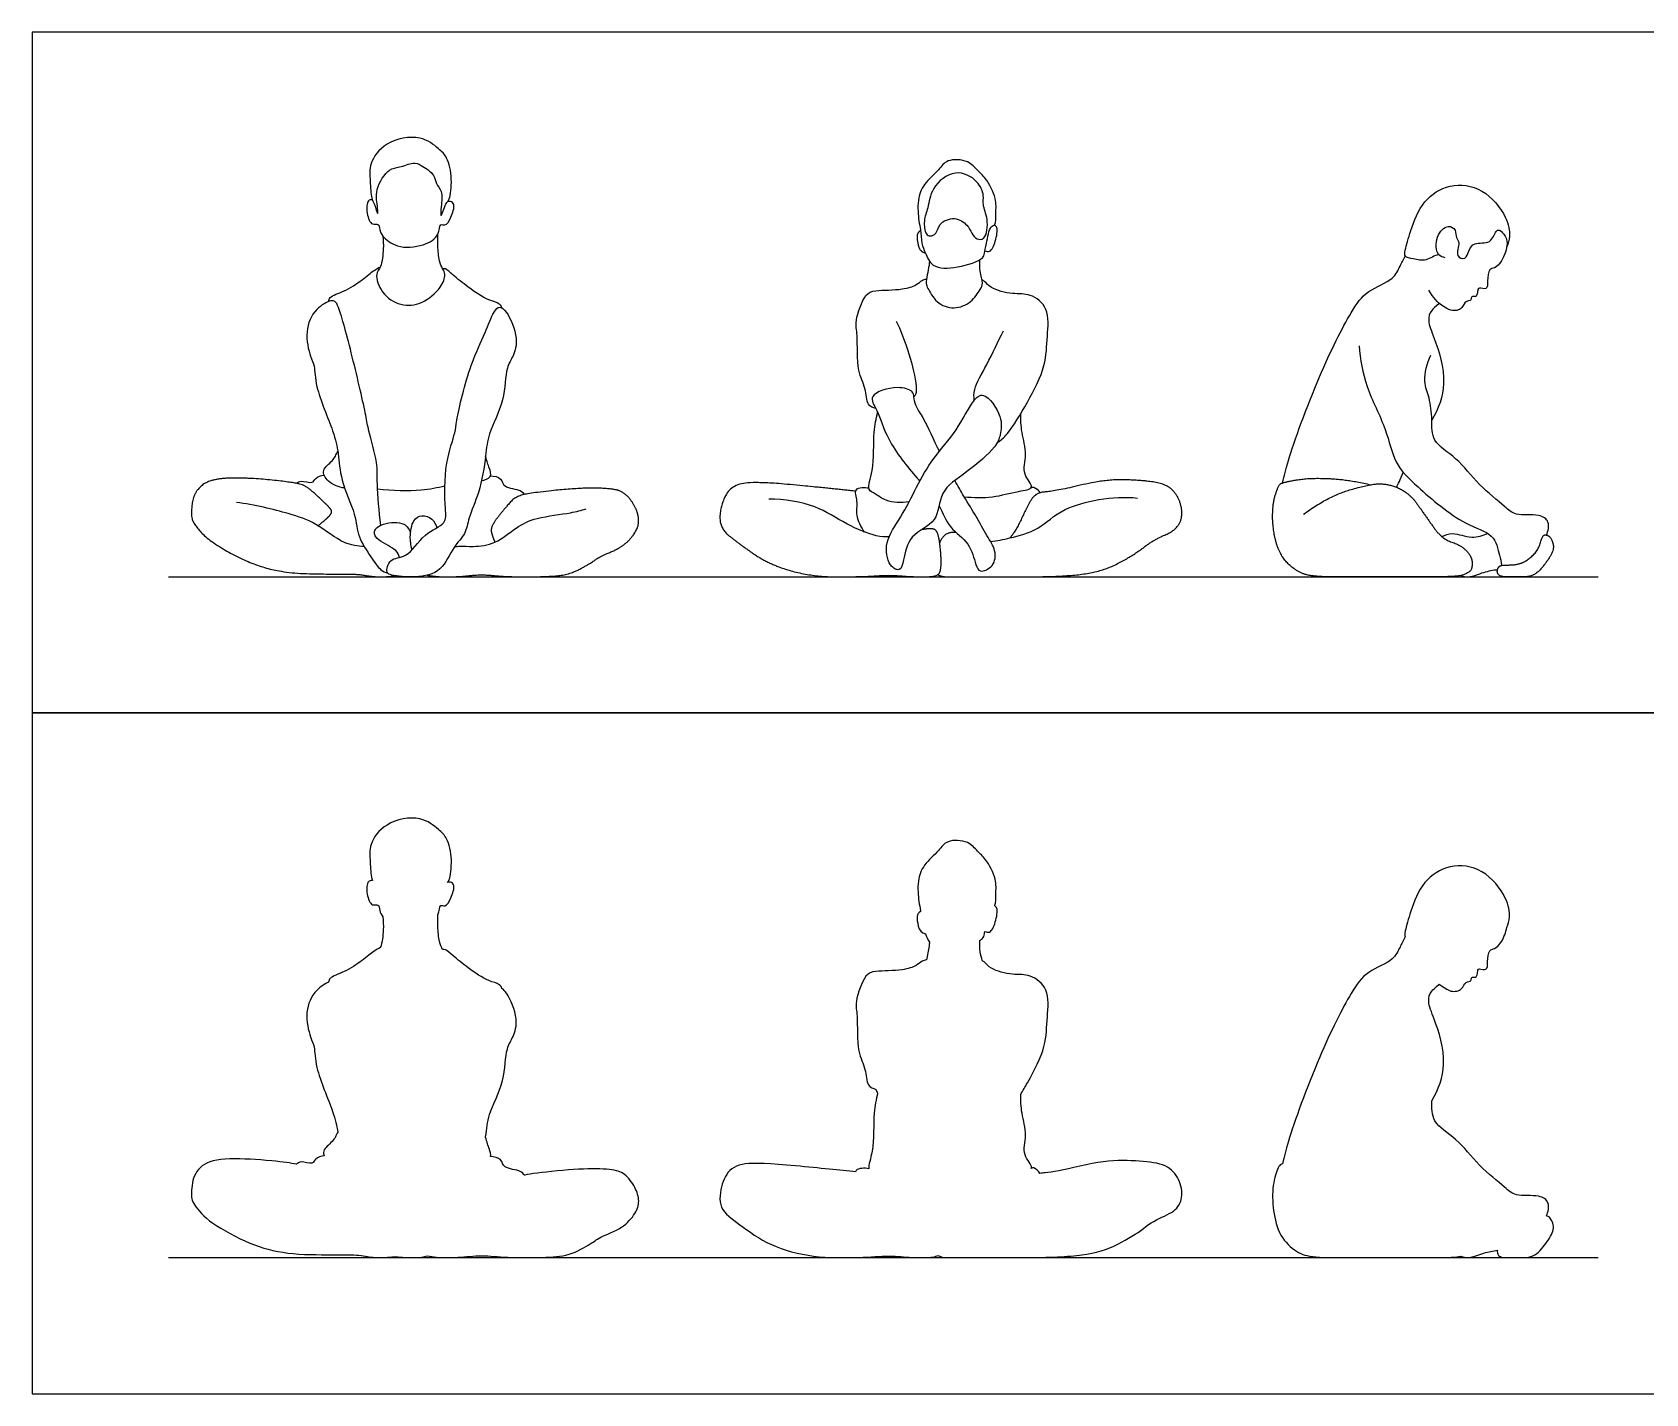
# Model space of a CAD drawing. Header units: millimetres. Extents: x 0.3 to 34.9, y 0.2 to 32.
# Drawn here: x 11.34 to 14.952, y 28.037 to 31.085 of the extents above; entities that cross this region are included whole.
import ezdxf

# ---------------------------------------------------------------- set-up
doc = ezdxf.new("R2010")
doc.units = ezdxf.units.MM
for name, color, linetype, true_color in [('AG-DIAGRAM', 7, 'Continuous', 0xfecc66), ('AG-OUTLINE', 7, 'Continuous', 0x8000ff), ('AG-PEOPLE', 7, 'Continuous', 0x66ccff), ('X-VPRT', 6, 'Continuous', 0xff00ff)]:
    doc.layers.add(name, color=color, linetype=linetype, true_color=true_color)

msp = doc.modelspace()

# ---------------------------------------------------------------- linework, layer by layer
at = {"layer": 'AG-DIAGRAM'}
for points in [[(11.645, 29.8657), (14.8454, 29.8657)], [(11.645, 28.3417), (14.8454, 28.3417)]]:
    msp.add_lwpolyline(points, dxfattribs=at)
at = {"layer": 'AG-OUTLINE'}
for points, knots in [([(12.1014, 29.1859), (12.1009, 29.1871), (12.0979, 29.1958), (12.0969, 29.2293), (12.0933, 29.2685), (12.1299, 29.3181), (12.209, 29.3334), (12.2492, 29.3007), (12.271, 29.281), (12.2811, 29.2334), (12.276, 29.19), (12.2708, 29.1834), (12.2693, 29.1813), (12.2715, 29.1821), (12.2766, 29.1832), (12.2878, 29.1751), (12.278, 29.1469), (12.2662, 29.1253), (12.251, 29.1347), (12.2518, 29.1174), (12.2481, 29.109), (12.2476, 29.1002), (12.2477, 29.0831), (12.2503, 29.0493), (12.2561, 29.0365), (12.2588, 29.0316), (12.2608, 29.0316), (12.266, 29.0323), (12.2841, 29.0154), (12.3154, 28.9899), (12.359, 28.9603), (12.3848, 28.9556), (12.3909, 28.9467), (12.3915, 28.9441), (12.3947, 28.9422), (12.4073, 28.9286), (12.4291, 28.8766), (12.4182, 28.8358), (12.3986, 28.809), (12.3995, 28.7353), (12.3592, 28.6627), (12.3573, 28.6307), (12.355, 28.6118), (12.3549, 28.6116), (12.3581, 28.5994), (12.3627, 28.5863), (12.3677, 28.5729), (12.3656, 28.5679), (12.3736, 28.5678), (12.3923, 28.5636), (12.3936, 28.5401), (12.4348, 28.5379), (12.439, 28.5294), (12.4418, 28.5262), (12.442, 28.5262), (12.4422, 28.5263), (12.4561, 28.5291), (12.4804, 28.5322), (12.5501, 28.5392), (12.5791, 28.5407), (12.6252, 28.5399), (12.6418, 28.5382), (12.6617, 28.532), (12.6707, 28.5252), (12.6868, 28.504), (12.6922, 28.4936), (12.6982, 28.473), (12.6983, 28.4633), (12.6928, 28.4453), (12.6865, 28.4354), (12.6667, 28.4137), (12.6528, 28.4045), (12.6168, 28.3896), (12.6054, 28.3839), (12.5959, 28.3761), (12.585, 28.3695), (12.551, 28.3509), (12.5328, 28.3455), (12.494, 28.3424), (12.4703, 28.3417), (12.4147, 28.3417), (12.3917, 28.3426), (12.3552, 28.3464), (12.3371, 28.3464), (12.3015, 28.3426), (12.2844, 28.3417), (12.252, 28.3417), (12.2374, 28.3429), (12.2244, 28.3454), (12.2159, 28.3432), (12.1916, 28.3403), (12.1662, 28.3423), (12.1543, 28.3441), (12.1412, 28.3425), (12.1295, 28.3417), (12.1089, 28.3417), (12.0978, 28.3428), (12.0737, 28.347), (12.0591, 28.348), (12.025, 28.3476), (11.9986, 28.3479), (11.9269, 28.3492), (11.8955, 28.3531), (11.8416, 28.3673), (11.8132, 28.379), (11.7533, 28.4116), (11.7319, 28.4266), (11.7062, 28.4541), (11.699, 28.4651), (11.6958, 28.4816), (11.6962, 28.4934), (11.7011, 28.5242), (11.7084, 28.5369), (11.7328, 28.5568), (11.7534, 28.562), (11.8114, 28.5632), (11.8428, 28.5617), (11.9015, 28.5556), (11.9197, 28.5532), (11.9313, 28.551), (11.9347, 28.5532), (11.9414, 28.5591), (11.9682, 28.5486), (11.9734, 28.5643), (11.987, 28.5684), (11.9935, 28.5695), (11.9921, 28.573), (11.9906, 28.5851), (12.0142, 28.6007), (12.0204, 28.6154), (12.0241, 28.6226), (12.022, 28.637), (12.0138, 28.6718), (11.9724, 28.7643), (11.9735, 28.8133), (11.9616, 28.8353), (11.9488, 28.892), (11.9698, 28.9389), (11.9955, 28.9549), (12.0035, 28.958), (12.0043, 28.9611), (12.0053, 28.9698), (12.0413, 28.9811), (12.0779, 29.0054), (12.1047, 29.0281), (12.1146, 29.0333), (12.1193, 29.0359), (12.1194, 29.0361), (12.1238, 29.0461), (12.1266, 29.0766), (12.126, 29.0949), (12.125, 29.1046), (12.121, 29.1095), (12.1177, 29.1175), (12.1164, 29.1346), (12.0984, 29.127), (12.0877, 29.1552), (12.0889, 29.1859), (12.0984, 29.1856), (12.1014, 29.1859)], [1.907066, 1.907066, 1.907066, 1.907066, 1.967832, 2.3016, 2.644313, 3.052122, 3.523469, 3.899752, 4.187409, 4.567733, 4.93008, 5.052839, 5.052839, 5.052839, 5.197647, 5.370003, 5.663683, 5.918172, 6.083346, 6.337919, 6.337919, 6.337919, 6.61841, 6.933606, 7.171074, 7.171074, 7.171074, 7.306632, 7.562269, 7.920965, 8.322527, 8.58308, 8.736976, 8.736976, 8.736976, 8.892623, 9.318892, 9.664137, 9.966659, 10.426944, 10.918789, 11.306172, 11.31084, 11.31084, 11.31084, 11.572597, 11.810791, 11.810791, 11.810791, 12.078123, 12.311831, 12.63556, 12.829845, 12.829845, 12.829845, 12.831823, 12.831823, 12.969046, 12.969046, 13.106269, 13.106269, 13.243492, 13.243492, 13.380715, 13.380715, 13.517938, 13.517938, 13.655161, 13.655161, 13.792384, 13.792384, 13.929608, 13.929608, 14.066831, 14.066831, 14.204054, 14.204054, 14.341277, 14.341277, 14.4785, 14.4785, 14.615723, 14.615723, 14.752946, 14.752946, 14.890169, 14.890169, 15.027393, 15.027393, 15.027393, 15.211924, 15.516313, 15.516313, 15.516313, 15.673324, 15.673324, 15.830334, 15.830334, 15.987345, 15.987345, 16.144355, 16.144355, 16.301366, 16.301366, 16.458376, 16.458376, 16.615387, 16.615387, 16.772397, 16.772397, 16.929408, 16.929408, 17.086418, 17.086418, 17.243429, 17.243429, 17.400439, 17.400439, 17.516296, 17.516296, 17.516296, 17.705958, 17.971204, 18.164982, 18.407798, 18.407798, 18.407798, 18.526583, 18.819963, 19.089281, 19.089281, 19.089281, 19.443246, 20.000474, 20.372289, 20.637369, 21.042284, 21.4431, 21.713007, 21.713007, 21.713007, 21.882904, 22.202029, 22.577939, 22.895844, 23.11349, 23.11349, 23.11349, 23.120409, 23.46289, 23.757047, 23.757047, 23.757047, 23.975003, 24.16766, 24.357461, 24.638809, 24.92598, 25.090977, 25.090977, 25.090977, 25.090977]), ([(13.3286, 29.1166), (13.3285, 29.1172), (13.3275, 29.1253), (13.3238, 29.1385), (13.3205, 29.1861), (13.3342, 29.2215), (13.3699, 29.2518), (13.3865, 29.2781), (13.4363, 29.2755), (13.4553, 29.2508), (13.4758, 29.2343), (13.4998, 29.1887), (13.4961, 29.158), (13.498, 29.1339), (13.4943, 29.1301), (13.494, 29.1298), (13.496, 29.1279), (13.5025, 29.1239), (13.4971, 29.0929), (13.4856, 29.0668), (13.4759, 29.0705), (13.4725, 29.0716), (13.4721, 29.0696), (13.4709, 29.0636), (13.4702, 29.0577), (13.4635, 29.053), (13.4613, 29.0517), (13.4606, 29.0429), (13.4607, 29.0261), (13.4651, 29.0122), (13.4663, 29.0066), (13.4687, 29.0051), (13.473, 29.0023), (13.4867, 28.9857), (13.5353, 28.9732), (13.5745, 28.9777), (13.6186, 28.9427), (13.6109, 28.8787), (13.6103, 28.8121), (13.579, 28.7528), (13.5577, 28.7155), (13.5527, 28.7071), (13.5529, 28.6931), (13.5532, 28.6649), (13.5692, 28.6152), (13.5527, 28.5725), (13.5793, 28.5481), (13.5762, 28.5418), (13.5757, 28.5413), (13.5778, 28.542), (13.5828, 28.5446), (13.5933, 28.5353), (13.5956, 28.5296), (13.5992, 28.5308), (13.6032, 28.5315), (13.622, 28.5327), (13.6479, 28.5376), (13.7227, 28.5554), (13.7546, 28.5596), (13.8074, 28.5585), (13.8305, 28.5568), (13.8699, 28.5512), (13.8845, 28.5444), (13.9038, 28.523), (13.9098, 28.5105), (13.9147, 28.482), (13.913, 28.4699), (13.9012, 28.4497), (13.8902, 28.4414), (13.8581, 28.4281), (13.8425, 28.4189), (13.8122, 28.3953), (13.793, 28.3834), (13.7467, 28.3595), (13.72, 28.3515), (13.6595, 28.3437), (13.6163, 28.3417), (13.5043, 28.3417), (13.4651, 28.3417), (13.4204, 28.3417), (13.4034, 28.3417), (13.3799, 28.3417), (13.3718, 28.3434), (13.3674, 28.3467), (13.3627, 28.3434), (13.3521, 28.3417), (13.3175, 28.3417), (13.3004, 28.3424), (13.2678, 28.3452), (13.2487, 28.3452), (13.2048, 28.3424), (13.1762, 28.3417), (13.1056, 28.3417), (13.0719, 28.3461), (13.0078, 28.3636), (12.98, 28.376), (12.9327, 28.4085), (12.9136, 28.4226), (12.8844, 28.4464), (12.878, 28.4616), (12.8813, 28.4988), (12.8863, 28.5147), (12.9029, 28.5412), (12.9168, 28.549), (12.9555, 28.5539), (12.9929, 28.5525), (13.1039, 28.5417), (13.1488, 28.5372), (13.1832, 28.5335), (13.1835, 28.5347), (13.1869, 28.5423), (13.2034, 28.5425), (13.2126, 28.5407), (13.2114, 28.5491), (13.2259, 28.5842), (13.2217, 28.6656), (13.2291, 28.6949), (13.2322, 28.7099), (13.2316, 28.7113), (13.2302, 28.7142), (13.2288, 28.717), (13.2281, 28.7183), (13.2222, 28.7204), (13.2067, 28.7253), (13.2071, 28.767), (13.1843, 28.8017), (13.1889, 28.884), (13.1802, 28.9131), (13.2029, 28.9763), (13.2279, 28.984), (13.2875, 28.9835), (13.3178, 28.9938), (13.3316, 29.0058), (13.3377, 29.0076), (13.342, 29.0084), (13.3433, 29.0178), (13.347, 29.0344), (13.3483, 29.0452), (13.3485, 29.0482), (13.3444, 29.054), (13.3417, 29.0607), (13.3392, 29.0666), (13.3306, 29.069), (13.3253, 29.0747), (13.3213, 29.0926), (13.3205, 29.0997), (13.3212, 29.1103), (13.3237, 29.1142), (13.3286, 29.1166)], [0.54519, 0.54519, 0.54519, 0.54519, 0.564651, 0.81581, 1.185124, 1.524817, 1.893223, 2.190594, 2.550101, 2.847107, 3.129598, 3.512359, 3.829952, 4.101798, 4.127216, 4.127216, 4.127216, 4.28584, 4.58873, 4.867163, 5.045564, 5.045564, 5.045564, 5.124493, 5.310906, 5.381969, 5.381969, 5.381969, 5.605853, 5.807271, 5.807271, 5.807271, 5.955268, 6.206093, 6.601324, 6.959163, 7.3464, 7.784754, 8.245609, 8.781164, 8.945624, 8.945624, 8.945624, 9.312198, 9.717541, 10.103329, 10.435384, 10.471045, 10.471045, 10.471045, 10.621137, 10.870055, 10.870055, 10.870055, 10.935084, 10.935084, 11.152509, 11.152509, 11.369935, 11.369935, 11.58736, 11.58736, 11.804785, 11.804785, 12.022211, 12.022211, 12.239636, 12.239636, 12.457062, 12.457062, 12.674487, 12.674487, 12.891913, 12.891913, 13.109338, 13.109338, 13.326764, 13.326764, 13.544189, 13.544189, 13.761614, 13.761614, 13.97904, 13.97904, 13.97904, 14.182465, 14.182465, 14.402914, 14.402914, 14.623363, 14.623363, 14.843812, 14.843812, 15.064261, 15.064261, 15.284711, 15.284711, 15.50516, 15.50516, 15.725609, 15.725609, 15.946058, 15.946058, 16.166507, 16.166507, 16.386956, 16.386956, 16.607405, 16.607405, 16.607405, 16.657386, 16.96555, 16.96555, 16.96555, 17.30509, 17.837744, 18.220732, 18.220732, 18.220732, 18.257405, 18.29496, 18.29496, 18.29496, 18.541106, 18.87941, 19.253362, 19.751031, 20.081602, 20.517513, 20.798687, 21.232336, 21.556288, 21.786596, 21.955289, 21.955289, 21.955289, 22.214902, 22.313067, 22.313067, 22.313067, 22.511834, 22.511834, 22.511834, 22.576864, 22.576864, 22.641894, 22.641894, 22.706924, 22.706924, 22.706924, 22.706924]), ([(14.4135, 29.0595), (14.4135, 29.0595), (14.4111, 29.0624), (14.4139, 29.0759), (14.4253, 29.1183), (14.4498, 29.1847), (14.5134, 29.2251), (14.5902, 29.2143), (14.641, 29.1504), (14.6494, 29.1053), (14.6438, 29.0882), (14.6405, 29.0807), (14.6388, 29.0701), (14.6296, 29.0469), (14.6146, 29.0324), (14.5996, 29.0313), (14.5968, 29.005), (14.5983, 28.9822), (14.5791, 28.9899), (14.5754, 28.985), (14.575, 28.975), (14.5716, 28.9678), (14.5597, 28.9713), (14.5627, 28.9592), (14.5464, 28.9602), (14.5422, 28.9403), (14.5166, 28.9347), (14.504, 28.9441), (14.4927, 28.9511), (14.4911, 28.9523), (14.4895, 28.9537), (14.4805, 28.9457), (14.4688, 28.9369), (14.4626, 28.9132), (14.4802, 28.8732), (14.511, 28.7785), (14.4875, 28.7175), (14.4727, 28.6927), (14.4731, 28.6767), (14.4711, 28.6423), (14.5319, 28.6082), (14.5753, 28.5475), (14.6355, 28.5006), (14.6594, 28.4771), (14.712, 28.4836), (14.7378, 28.4667), (14.7336, 28.4439), (14.7292, 28.4353), (14.7305, 28.435), (14.7319, 28.4345), (14.7372, 28.4321), (14.7406, 28.4269), (14.7465, 28.4099), (14.7449, 28.4002), (14.7326, 28.3787), (14.7247, 28.3681), (14.7055, 28.347), (14.6937, 28.3417), (14.6658, 28.3417), (14.6533, 28.3417), (14.6312, 28.3417), (14.6243, 28.3434), (14.6193, 28.3498), (14.6187, 28.3537), (14.62, 28.3584), (14.6097, 28.3566), (14.5899, 28.3536), (14.5556, 28.3385), (14.5435, 28.3429), (14.5379, 28.3447), (14.5275, 28.3427), (14.509, 28.3417), (14.4485, 28.3417), (14.408, 28.3417), (14.3138, 28.3417), (14.2765, 28.3417), (14.2215, 28.3417), (14.2015, 28.3436), (14.1761, 28.3511), (14.1635, 28.3591), (14.1387, 28.3834), (14.1298, 28.3991), (14.1193, 28.4372), (14.1166, 28.4565), (14.1163, 28.4954), (14.1185, 28.5121), (14.1273, 28.54), (14.1311, 28.548), (14.1354, 28.5507), (14.1367, 28.5512), (14.1385, 28.5518), (14.1426, 28.5687), (14.1502, 28.6041), (14.2183, 28.793), (14.2878, 28.9297), (14.3252, 28.9835), (14.3877, 29.005), (14.4006, 29.0365), (14.4095, 29.0513), (14.4135, 29.0595)], [0.820934, 0.820934, 0.820934, 0.820934, 0.822043, 1.02329, 1.407874, 1.873398, 2.300728, 2.761587, 3.247931, 3.609244, 3.881284, 3.881284, 3.881284, 4.16252, 4.420093, 4.606507, 4.881148, 5.111153, 5.319058, 5.438636, 5.612214, 5.75402, 5.913656, 6.059655, 6.24572, 6.473258, 6.744131, 6.943751, 6.943751, 6.972648, 6.972648, 6.972648, 7.147128, 7.414359, 7.77071, 8.326541, 8.787686, 8.787686, 8.787686, 9.155222, 9.589137, 10.076113, 10.549695, 10.859668, 11.245132, 11.523506, 11.818885, 11.818885, 11.818885, 11.851746, 11.851746, 11.934006, 11.934006, 12.016265, 12.016265, 12.098525, 12.098525, 12.180785, 12.180785, 12.263045, 12.263045, 12.345305, 12.345305, 12.421872, 12.421872, 12.421872, 12.729937, 13.057103, 13.286637, 13.286637, 13.286637, 13.43503, 13.43503, 13.62421, 13.62421, 13.813391, 13.813391, 14.002571, 14.002571, 14.191752, 14.191752, 14.380932, 14.380932, 14.570113, 14.570113, 14.759293, 14.759293, 14.948474, 14.948474, 14.993914, 14.993914, 14.993914, 15.389916, 16.165408, 16.859637, 17.291751, 17.717998, 18.028071, 18.294585, 18.294585, 18.294585, 18.294585])]:
    msp.add_open_spline(points, degree=3, knots=knots, dxfattribs=at)
at = {"layer": 'AG-PEOPLE'}
for points, degree, knots in [([(12.1926, 30.7917), (12.1839, 30.7908), (12.1617, 30.7812), (12.1375, 30.7814), (12.1054, 30.733), (12.1135, 30.6957), (12.1143, 30.6709), (12.1062, 30.7025), (12.0981, 30.7127), (12.0969, 30.7533), (12.0933, 30.7925), (12.1299, 30.8421), (12.209, 30.8574), (12.2492, 30.8247), (12.271, 30.805), (12.2811, 30.7574), (12.2755, 30.71), (12.2658, 30.7036), (12.2531, 30.6622), (12.2558, 30.6981), (12.2593, 30.7285), (12.2429, 30.7457), (12.2422, 30.7662), (12.2108, 30.788), (12.1994, 30.7924), (12.1926, 30.7917)], 3, [0, 0, 0, 0, 0.305458, 0.569468, 0.960176, 1.311813, 1.499387, 1.750807, 1.967832, 2.3016, 2.644313, 3.052122, 3.523469, 3.899752, 4.187409, 4.567733, 4.93008, 5.132518, 5.416743, 5.655858, 5.973153, 6.221936, 6.45953, 6.784422, 7.021462, 7.021462, 7.021462, 7.021462]), ([(13.3392, 30.5906), (13.3359, 30.5983), (13.33, 30.6115), (13.3292, 30.6435), (13.3238, 30.6625), (13.3205, 30.7101), (13.3342, 30.7455), (13.3699, 30.7758), (13.3865, 30.8021), (13.4363, 30.7995), (13.4553, 30.7748), (13.4758, 30.7583), (13.4998, 30.7127), (13.4961, 30.682), (13.4985, 30.6521), (13.4826, 30.6523), (13.4764, 30.6114), (13.4712, 30.5908), (13.4695, 30.5756), (13.4106, 30.5559), (13.3536, 30.5552), (13.3431, 30.5814), (13.3392, 30.5906)], 3, [0, 0, 0, 0, 0.264972, 0.564651, 0.81581, 1.185124, 1.524817, 1.893223, 2.190594, 2.550101, 2.847107, 3.129598, 3.512359, 3.829952, 4.101798, 4.274867, 4.613894, 4.875405, 5.061818, 5.482212, 5.887103, 6.198628, 6.198628, 6.198628, 6.198628]), ([(13.3625, 30.6349), (13.3595, 30.631), (13.3506, 30.6273), (13.3387, 30.6324), (13.3342, 30.6645), (13.3467, 30.6917), (13.3508, 30.7385), (13.4053, 30.7817), (13.4574, 30.7546), (13.4715, 30.7202), (13.4662, 30.698), (13.4812, 30.6676), (13.4759, 30.6197), (13.4531, 30.6206), (13.4425, 30.6354), (13.4337, 30.6546), (13.4051, 30.6738), (13.3683, 30.6584), (13.3663, 30.64), (13.3625, 30.6349)], 3, [0, 0, 0, 0, 0.199828, 0.375236, 0.669827, 0.973445, 1.341795, 1.766178, 2.157518, 2.477726, 2.727009, 3.049098, 3.403453, 3.618171, 3.84358, 4.096089, 4.402985, 4.723677, 4.982349, 4.982349, 4.982349, 4.982349]), ([(14.4879, 30.5871), (14.479, 30.5854), (14.4592, 30.5701), (14.4333, 30.5779), (14.41, 30.5809), (14.4139, 30.5999), (14.4253, 30.6423), (14.4498, 30.7087), (14.5134, 30.7491), (14.5902, 30.7383), (14.641, 30.6744), (14.6494, 30.6293), (14.6438, 30.6122), (14.6405, 30.6047)], 3, [0, 0, 0, 0, 0.286306, 0.585913, 0.822043, 1.02329, 1.407874, 1.873398, 2.300728, 2.761587, 3.247931, 3.609244, 3.881284, 3.881284, 3.881284, 3.881284]), ([(12.1014, 30.7099), (12.0984, 30.7096), (12.0889, 30.7099), (12.0877, 30.6792), (12.0984, 30.651), (12.1164, 30.6586), (12.1177, 30.6415), (12.1238, 30.627), (12.1572, 30.5996), (12.215, 30.6054), (12.2524, 30.627), (12.251, 30.6587), (12.2662, 30.6493), (12.278, 30.6709), (12.2878, 30.6991), (12.2766, 30.7072), (12.2715, 30.7061), (12.2693, 30.7053)], 3, [0, 0, 0, 0, 0.164997, 0.452168, 0.733516, 0.923317, 1.115974, 1.33393, 1.67474, 2.087947, 2.435843, 2.690415, 2.855589, 3.110079, 3.403758, 3.576114, 3.720923, 3.720923, 3.720923, 3.720923]), ([(12.125, 30.6286), (12.126, 30.6189), (12.1266, 30.6006), (12.1227, 30.559), (12.106, 30.5438), (12.121, 30.4988), (12.1641, 30.4705), (12.2133, 30.4745), (12.2552, 30.5107), (12.2668, 30.5419), (12.2583, 30.5558), (12.2503, 30.5733), (12.2477, 30.6071), (12.2476, 30.6242), (12.2481, 30.633)], 3, [0, 0, 0, 0, 0.294157, 0.636638, 0.879139, 1.227433, 1.611272, 1.98185, 2.38316, 2.681095, 2.886004, 3.123472, 3.438668, 3.71916, 3.71916, 3.71916, 3.71916]), ([(13.4725, 30.5956), (13.4759, 30.5945), (13.4856, 30.5908), (13.4971, 30.6169), (13.5025, 30.6479), (13.496, 30.6519), (13.494, 30.6538)], 3, [0, 0, 0, 0, 0.1784015, 0.4568343, 0.7597239, 0.9183488, 0.9183488, 0.9183488, 0.9183488]), ([(14.503, 30.5802), (14.4976, 30.5813), (14.4828, 30.5833), (14.4794, 30.6287), (14.5078, 30.6562), (14.5281, 30.6432), (14.5258, 30.624), (14.5381, 30.6144), (14.5228, 30.582), (14.5501, 30.5752), (14.5545, 30.5957), (14.5669, 30.6171), (14.6058, 30.6086), (14.6145, 30.6396), (14.624, 30.6441), (14.6353, 30.6323), (14.6455, 30.6122), (14.631, 30.5723), (14.6146, 30.5564), (14.5996, 30.5553), (14.5968, 30.529), (14.5983, 30.5062), (14.5791, 30.5139), (14.5754, 30.509), (14.575, 30.499), (14.5716, 30.4918), (14.5597, 30.4953), (14.5627, 30.4832), (14.5464, 30.4842), (14.5422, 30.4643), (14.5166, 30.4587), (14.504, 30.4681), (14.4866, 30.4788), (14.4757, 30.491), (14.466, 30.5072)], 3, [0, 0, 0, 0, 0.223586, 0.56799, 0.88681, 1.114875, 1.340662, 1.539925, 1.831874, 2.054812, 2.285892, 2.541856, 2.855227, 3.138711, 3.289417, 3.494063, 3.750659, 4.101613, 4.359185, 4.5456, 4.82024, 5.050246, 5.258151, 5.377729, 5.551307, 5.693113, 5.852749, 5.998747, 6.184812, 6.412351, 6.683224, 6.882843, 6.882843, 7.034187, 7.034187, 7.034187, 7.034187]), ([(12.0035, 30.482), (12.0043, 30.4851), (12.0053, 30.4938), (12.0413, 30.5051), (12.0779, 30.5294), (12.1047, 30.5521), (12.1146, 30.5573), (12.1193, 30.5599)], 3, [0, 0, 0, 0, 0.169897, 0.489022, 0.864933, 1.182837, 1.400483, 1.400483, 1.400483, 1.400483]), ([(12.3915, 30.4681), (12.3909, 30.4707), (12.3848, 30.4796), (12.359, 30.4843), (12.3154, 30.5139), (12.2841, 30.5394), (12.266, 30.5563), (12.2608, 30.5556), (12.2588, 30.5556)], 3, [0, 0, 0, 0, 0.153896, 0.414449, 0.816012, 1.174707, 1.430344, 1.565902, 1.565902, 1.565902, 1.565902]), ([(13.3485, 30.5722), (13.3483, 30.5692), (13.3466, 30.5553), (13.3387, 30.5222), (13.345, 30.5117), (13.3631, 30.477), (13.4035, 30.4632), (13.4426, 30.4786), (13.4616, 30.5081), (13.47, 30.5233), (13.4607, 30.5464), (13.4606, 30.5669), (13.4613, 30.5757)], 3, [0.178067, 0.178067, 0.178067, 0.178067, 0.276232, 0.635178, 0.833425, 1.172774, 1.531166, 1.887775, 2.216656, 2.439454, 2.734949, 2.958833, 2.958833, 2.958833, 2.958833]), ([(14.1385, 30.0758), (14.1426, 30.0927), (14.1502, 30.1281), (14.2183, 30.317), (14.2878, 30.4537), (14.3252, 30.5075), (14.3877, 30.529), (14.4006, 30.5605), (14.4095, 30.5753), (14.4135, 30.5835)], 3, [0, 0, 0, 0, 0.396001, 1.171493, 1.865723, 2.297836, 2.724084, 3.034157, 3.300671, 3.300671, 3.300671, 3.300671]), ([(13.2281, 30.2423), (13.2222, 30.2444), (13.2067, 30.2493), (13.2071, 30.291), (13.1843, 30.3257), (13.1889, 30.408), (13.1802, 30.4371), (13.2029, 30.5003), (13.2279, 30.508), (13.2875, 30.5075), (13.3178, 30.5178), (13.3316, 30.5298), (13.3377, 30.5316), (13.342, 30.5324)], 3, [0, 0, 0, 0, 0.246146, 0.58445, 0.958402, 1.456071, 1.786642, 2.222553, 2.503727, 2.937376, 3.261328, 3.491636, 3.660329, 3.660329, 3.660329, 3.660329]), ([(13.5003, 30.1661), (13.5081, 30.1722), (13.5256, 30.1846), (13.5694, 30.2587), (13.6103, 30.3361), (13.6109, 30.4027), (13.6186, 30.4667), (13.5745, 30.5017), (13.5353, 30.4972), (13.4867, 30.5097), (13.473, 30.5263), (13.4687, 30.5291), (13.4663, 30.5306)], 3, [0, 0, 0, 0, 0.308663, 0.827428, 1.362983, 1.823837, 2.262191, 2.649429, 3.007268, 3.402499, 3.653324, 3.80132, 3.80132, 3.80132, 3.80132]), ([(12.1203, 29.9812), (12.1169, 30.0118), (12.1107, 30.0744), (12.1147, 30.1193), (12.0921, 30.1943), (12.0874, 30.228), (12.0577, 30.3568), (12.0289, 30.4651), (12.0189, 30.483), (12.007, 30.4855), (11.9711, 30.4656), (11.9488, 30.416), (11.9616, 30.3593), (11.9735, 30.3373), (11.9724, 30.2883), (12.0151, 30.1928), (12.0261, 30.1425), (12.0293, 30.081), (12.0652, 30.007), (12.0675, 29.9551), (12.0975, 29.9115), (12.1184, 29.8801), (12.1301, 29.8762), (12.1353, 29.8745)], 3, [0, 0, 0, 0, 0.524086, 0.904369, 1.366655, 1.695205, 2.326239, 2.909573, 3.12551, 3.290593, 3.623058, 4.023875, 4.42879, 4.69387, 5.065684, 5.622913, 6.018708, 6.439971, 6.931126, 7.322351, 7.715982, 8.044143, 8.264108, 8.264108, 8.264108, 8.264108]), ([(12.3863, 30.4696), (12.3819, 30.4693), (12.3706, 30.4576), (12.3534, 30.4073), (12.3198, 30.3445), (12.2884, 30.2161), (12.288, 30.1882), (12.2617, 30.1197), (12.2637, 30.0219), (12.2689, 29.9829), (12.2142, 29.9641), (12.1821, 29.9063), (12.1393, 29.9099), (12.1304, 29.874), (12.1466, 29.8684), (12.1991, 29.8623), (12.2587, 29.8754), (12.2809, 29.9334), (12.3113, 29.9606), (12.3161, 30.0002), (12.3423, 30.0539), (12.3562, 30.1369), (12.3592, 30.1867), (12.3995, 30.2593), (12.3986, 30.333), (12.4182, 30.3598), (12.4291, 30.4006), (12.4053, 30.4573), (12.3911, 30.4698), (12.3863, 30.4696)], 3, [0, 0, 0, 0, 0.221627, 0.608156, 1.094512, 1.708829, 2.001392, 2.457707, 3.004854, 3.313622, 3.699772, 4.131538, 4.455899, 4.736597, 4.929354, 5.324463, 5.739732, 6.152855, 6.492845, 6.822094, 7.246768, 7.743445, 8.130828, 8.622673, 9.082958, 9.38548, 9.730725, 10.156995, 10.396873, 10.396873, 10.396873, 10.396873]), ([(14.4895, 30.4777), (14.4805, 30.4697), (14.4688, 30.4609), (14.4626, 30.4372), (14.4802, 30.3972), (14.511, 30.3025), (14.4875, 30.2415), (14.4727, 30.2167)], 3, [7.042907, 7.042907, 7.042907, 7.042907, 7.217388, 7.484618, 7.84097, 8.3968, 8.857945, 8.857945, 8.857945, 8.857945]), ([(13.2742, 30.4382), (13.2838, 30.4176), (13.2999, 30.3774), (13.3199, 30.3037), (13.3191, 30.2743), (13.315, 30.2703), (13.3136, 30.2686)], 3, [0, 0, 0, 0, 0.467324, 0.963742, 1.251451, 1.396946, 1.396946, 1.396946, 1.396946]), ([(13.4485, 30.2607), (13.448, 30.2689), (13.446, 30.2875), (13.4796, 30.3435), (13.5015, 30.3916), (13.5141, 30.4168)], 3, [0, 0, 0, 0, 0.281312, 0.726535, 1.245921, 1.245921, 1.245921, 1.245921]), ([(14.31, 30.3832), (14.313, 30.3524), (14.3221, 30.2913), (14.3712, 30.2015), (14.3886, 30.117), (14.4409, 30.0663), (14.5402, 29.9816), (14.6146, 29.9638), (14.6224, 29.9178), (14.6282, 29.8995), (14.629, 29.8912)], 3, [0, 0, 0, 0, 0.529217, 1.081597, 1.53055, 1.998124, 2.623116, 3.046224, 3.460029, 3.692471, 3.692471, 3.692471, 3.692471]), ([(14.7292, 29.9593), (14.7336, 29.9679), (14.7378, 29.9907), (14.712, 30.0076), (14.6594, 30.0011), (14.6355, 30.0246), (14.5753, 30.0715), (14.5319, 30.1322), (14.4709, 30.1664), (14.4742, 30.2176), (14.4686, 30.2667), (14.4521, 30.3032), (14.4617, 30.3445), (14.4707, 30.3622)], 3, [0, 0, 0, 0, 0.295379, 0.573753, 0.959217, 1.269189, 1.742772, 2.229748, 2.663663, 3.035983, 3.419603, 3.764115, 4.187897, 4.187897, 4.187897, 4.187897]), ([(13.3707, 30.1469), (13.3692, 30.1498), (13.3533, 30.182), (13.3358, 30.2229), (13.3165, 30.248), (13.3144, 30.2631), (13.3136, 30.2686), (13.313, 30.273), (13.3117, 30.2828), (13.2766, 30.2952), (13.2073, 30.2745), (13.235, 30.2352), (13.2517, 30.1708), (13.3021, 30.1079), (13.3248, 30.0822), (13.3268, 30.08)], 3, [6.809634, 6.809634, 6.809634, 6.809634, 6.857303, 7.354032, 7.659849, 7.907517, 7.907517, 7.907517, 8.102713, 8.435723, 8.867217, 9.188258, 9.658861, 10.250609, 10.309835, 10.309835, 10.309835, 10.309835]), ([(13.4936, 30.1565), (13.5014, 30.1664), (13.5079, 30.1831), (13.5132, 30.225), (13.4715, 30.2837), (13.4421, 30.2576), (13.4105, 30.1908), (13.3547, 30.1319), (13.3193, 30.0669), (13.286, 29.9991), (13.2465, 29.9464), (13.2547, 29.8916), (13.284, 29.8754), (13.2913, 29.9065), (13.3015, 29.9625), (13.3714, 29.9864), (13.3677, 30.0586), (13.4305, 30.0972), (13.481, 30.1406), (13.4936, 30.1565)], 3, [0, 0, 0, 0, 0.30832, 0.672475, 1.107272, 1.397857, 1.885027, 2.3997, 2.902858, 3.410073, 3.877897, 4.287927, 4.559968, 4.842829, 5.272221, 5.73637, 6.209604, 6.701088, 7.19815, 7.19815, 7.19815, 7.19815]), ([(13.3028, 30.0339), (13.286, 30.0305), (13.2504, 30.0331), (13.2293, 30.0514), (13.2058, 30.0605), (13.226, 30.1057), (13.2217, 30.1896), (13.2291, 30.2189), (13.2322, 30.2339)], 3, [0, 0, 0, 0, 0.416595, 0.723283, 0.969525, 1.34642, 1.879074, 2.262061, 2.262061, 2.262061, 2.262061]), ([(13.4259, 30.0452), (13.4469, 30.0429), (13.4896, 30.0416), (13.5423, 30.0575), (13.5895, 30.0628), (13.5527, 30.0965), (13.5692, 30.1392), (13.5532, 30.1889), (13.5529, 30.2171), (13.5527, 30.2311)], 3, [0, 0, 0, 0, 0.462562, 0.911681, 1.233235, 1.56529, 1.951079, 2.356421, 2.722996, 2.722996, 2.722996, 2.722996]), ([(12.0396, 30.0647), (12.0265, 30.0656), (12.002, 30.0763), (11.9851, 30.1055), (12.0142, 30.1247), (12.0204, 30.1394), (12.0241, 30.1466)], 3, [0, 0, 0, 0, 0.342321, 0.619697, 0.913076, 1.182395, 1.182395, 1.182395, 1.182395]), ([(12.3456, 30.0809), (12.3529, 30.0821), (12.3707, 30.0887), (12.3629, 30.1097), (12.3581, 30.1234), (12.3549, 30.1356)], 3, [0, 0, 0, 0, 0.2557804, 0.5168231, 0.7785803, 0.7785803, 0.7785803, 0.7785803]), ([(11.9313, 30.075), (11.9347, 30.0772), (11.9414, 30.0831), (11.9682, 30.0726), (11.9734, 30.0883), (11.987, 30.0924), (11.9935, 30.0935)], 3, [0, 0, 0, 0, 0.1896625, 0.4549084, 0.6486861, 0.8915023, 0.8915023, 0.8915023, 0.8915023]), ([(12.3656, 30.0919), (12.3736, 30.0918), (12.3923, 30.0876), (12.3936, 30.0641), (12.4348, 30.0619), (12.439, 30.0534), (12.4418, 30.0502)], 3, [0, 0, 0, 0, 0.267332, 0.501039, 0.824769, 1.019054, 1.019054, 1.019054, 1.019054]), ([(14.1856, 30.0058), (14.2391, 30.045), (14.3291, 30.0725), (14.3732, 30.0751), (14.4229, 30.0536), (14.4605, 29.9994), (14.4956, 29.9504), (14.5381, 29.9369), (14.5626, 29.9109), (14.5634, 29.8853), (14.5562, 29.8755), (14.5332, 29.8657), (14.4315, 29.8657), (14.2903, 29.8657), (14.2078, 29.8657), (14.1698, 29.877), (14.1325, 29.9135), (14.1166, 29.9708), (14.1163, 30.0292), (14.1295, 30.071), (14.1396, 30.0774), (14.2025, 30.0883), (14.2867, 30.083), (14.3359, 30.0719)], 2, [0, 0, 0, 0.189181, 0.378361, 0.567542, 0.756722, 0.945903, 1.135083, 1.324264, 1.513444, 1.702625, 1.891805, 2.080986, 2.270166, 2.459347, 2.648527, 2.837708, 3.026889, 3.216069, 3.40525, 3.59443, 3.783611, 3.972791, 4.093471, 4.093471, 4.093471]), ([(14.394, 30.066), (14.3961, 30.0704), (14.4002, 30.0791), (14.4061, 30.0928), (14.4089, 30.0997)], 3, [0, 0, 0, 0, 0.2085195, 0.4682463, 0.4682463, 0.4682463, 0.4682463]), ([(12.1131, 30.0631), (12.1452, 30.0581), (12.2108, 30.0579), (12.2463, 30.0654), (12.2638, 30.0698)], 3, [0, 0, 0, 0, 0.5380864, 0.9389841, 0.9389841, 0.9389841, 0.9389841]), ([(13.2032, 29.9661), (13.1951, 29.977), (13.1819, 30.0029), (13.1898, 30.0336), (13.1758, 30.0661), (13.2034, 30.0665), (13.2126, 30.0647)], 3, [0, 0, 0, 0, 0.370783, 0.700912, 0.992907, 1.301081, 1.301081, 1.301081, 1.301081]), ([(13.3699, 30.0246), (13.3781, 30.0087), (13.3927, 29.9717), (13.4394, 29.9447), (13.4506, 29.8952), (13.4603, 29.873), (13.4948, 29.889), (13.4982, 29.9261), (13.4759, 29.9583), (13.4525, 30.0031), (13.4316, 30.0346), (13.4121, 30.0689), (13.4051, 30.0815)], 3, [2.906544, 2.906544, 2.906544, 2.906544, 3.289967, 3.721198, 4.126489, 4.373976, 4.685513, 5.018849, 5.380467, 5.785304, 6.214295, 6.436415, 6.436415, 6.436415, 6.436415]), ([(13.4852, 29.9448), (13.4998, 29.9465), (13.5286, 29.952), (13.5972, 29.9711), (13.6471, 30.0277), (13.7597, 30.048), (13.814, 30.0422)], 3, [0, 0, 0, 0, 0.385977, 0.858413, 1.35847, 2.101979, 2.101979, 2.101979, 2.101979]), ([(13.5757, 30.0653), (13.5778, 30.066), (13.5828, 30.0686), (13.5933, 30.0593), (13.5956, 30.0536)], 3, [0, 0, 0, 0, 0.1500923, 0.3990104, 0.3990104, 0.3990104, 0.3990104]), ([(12.0831, 29.9334), (12.0681, 29.9347), (12.0366, 29.9372), (11.9741, 29.9886), (11.9134, 30.008), (11.8367, 30.0277), (11.7976, 30.0321)], 3, [0, 0, 0, 0, 0.366689, 0.841287, 1.284772, 1.876765, 1.876765, 1.876765, 1.876765]), ([(12.2853, 29.933), (12.2893, 29.9336), (12.2979, 29.9352), (12.3293, 29.9325), (12.3783, 29.9383), (12.423, 29.9776), (12.4682, 29.9997), (12.5454, 30.0077), (12.5684, 30.0148), (12.5802, 30.018)], 3, [0, 0, 0, 0, 0.189617, 0.488679, 0.8706, 1.282365, 1.675572, 2.14799, 2.477661, 2.477661, 2.477661, 2.477661]), ([(13.258, 29.9552), (13.2483, 29.9553), (13.2279, 29.9552), (13.1589, 29.9835), (13.0947, 30.0289), (13.0235, 30.0397), (12.9887, 30.0395)], 3, [0, 0, 0, 0, 0.312887, 0.8016, 1.325738, 1.919171, 1.919171, 1.919171, 1.919171]), ([(12.1621, 29.9093), (12.16, 29.9146), (12.157, 29.9274), (12.1155, 29.9445), (12.0997, 29.9682), (12.1262, 29.9881), (12.1748, 29.9893), (12.1834, 29.9723), (12.187, 29.9652)], 3, [0, 0, 0, 0, 0.225914, 0.586049, 0.842376, 1.123365, 1.489333, 1.755107, 1.755107, 1.755107, 1.755107]), ([(12.1905, 29.9265), (12.1877, 29.9356), (12.1845, 29.9537), (12.1905, 29.9934), (12.212, 30.0056), (12.2365, 29.9973), (12.244, 29.9829), (12.2459, 29.9755)], 3, [0, 0, 0, 0, 0.291127, 0.62502, 0.874444, 1.135793, 1.395801, 1.395801, 1.395801, 1.395801]), ([(14.4951, 29.956), (14.5028, 29.9593), (14.5194, 29.967), (14.5627, 29.9496), (14.5869, 29.9581), (14.5983, 29.9628)], 3, [0, 0, 0, 0, 0.2747216, 0.6363405, 0.9710336, 0.9710336, 0.9710336, 0.9710336]), ([(14.5379, 29.8687), (14.5435, 29.8669), (14.5556, 29.8625), (14.5899, 29.8776), (14.6097, 29.8806), (14.62, 29.8824)], 3, [0, 0, 0, 0, 0.2295335, 0.5566995, 0.8647649, 0.8647649, 0.8647649, 0.8647649])]:
    msp.add_open_spline(points, degree=degree, knots=knots, dxfattribs=at)
for points in [[(13.3286, 30.6406), (13.3213, 30.6369), (13.3203, 30.6211), (13.3263, 30.5942), (13.3392, 30.5906)], [(11.9797, 29.9801), (11.9977, 29.9944), (12.0112, 30.0087), (12.0092, 30.0178), (11.9801, 30.0449), (11.9548, 30.0684), (11.9272, 30.077), (11.8259, 30.0875), (11.7389, 30.0857), (11.7023, 30.0559), (11.695, 30.0097), (11.6998, 29.9849), (11.7384, 29.9438), (11.8282, 29.8949), (11.9089, 29.8736), (12.0165, 29.8716), (12.0677, 29.8721), (12.1038, 29.8657), (12.1346, 29.8657), (12.1543, 29.8681)], [(13.3674, 29.8707), (13.374, 29.8657), (13.4092, 29.8657), (13.4762, 29.8657), (13.6443, 29.8657), (13.7351, 29.8775), (13.8046, 29.9134), (13.85, 29.9488), (13.8982, 29.9687), (13.9159, 29.9989), (13.9086, 30.0417), (13.8797, 30.0738), (13.8206, 30.0822), (13.7414, 30.0839), (13.6292, 30.0572), (13.5858, 30.0544), (13.5662, 30.0218), (13.5427, 29.9701), (13.5286, 29.9528)], [(12.2244, 29.8694), (12.2438, 29.8657), (12.2926, 29.8657), (12.346, 29.8714), (12.4008, 29.8657), (12.4842, 29.8657), (12.5425, 29.8702), (12.5935, 29.8982), (12.6078, 29.9099), (12.6618, 29.9323), (12.6914, 29.9648), (12.6996, 29.9918), (12.6908, 30.0228), (12.6667, 30.0545), (12.6368, 30.0637), (12.5675, 30.0649), (12.463, 30.0545), (12.4217, 30.0461), (12.399, 30.0198), (12.3799, 29.9967), (12.3655, 29.9739), (12.3709, 29.9545), (12.3757, 29.9433)], [(13.1832, 30.0575), (13.1316, 30.063), (12.9652, 30.0792), (12.9071, 30.0718), (12.8822, 30.0321), (12.8771, 29.9763), (12.9208, 29.9407), (12.9918, 29.8919), (13.0879, 29.8657), (13.1938, 29.8657), (13.2597, 29.8699), (13.3085, 29.8657), (13.3624, 29.8657), (13.3746, 29.8775), (13.3744, 29.9206), (13.3673, 29.9683), (13.3526, 29.9753), (13.3305, 29.9711)], [(13.4086, 29.9645), (13.381, 29.9686), (13.3713, 29.9416)], [(14.6316, 29.8916), (14.6228, 29.8912), (14.6178, 29.8757), (14.6256, 29.8657), (14.6589, 29.8657), (14.7007, 29.8657), (14.7295, 29.8974), (14.7479, 29.9296), (14.7391, 29.9552), (14.7277, 29.9604), (14.7207, 29.958), (14.7109, 29.925), (14.6865, 29.902), (14.6647, 29.893), (14.6404, 29.892), (14.6316, 29.8916)]]:
    msp.add_open_spline(points, degree=2, dxfattribs=at)
at = {"layer": 'X-VPRT'}
for points in [[(11.3402, 31.0849), (11.3402, 29.5609), (15.1502, 29.5609), (15.1502, 31.0849)], [(11.3402, 29.5609), (11.3402, 28.0369), (15.1502, 28.0369), (15.1502, 29.5609)]]:
    msp.add_lwpolyline(points, close=True, dxfattribs=at)

doc.saveas('drawing.dxf')
